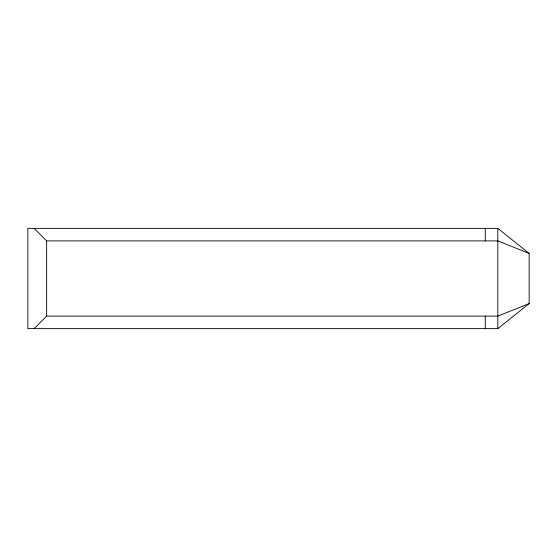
<?xml version="1.0" encoding="UTF-8"?>
<svg xmlns="http://www.w3.org/2000/svg" width="557" height="557" viewBox="0 0 557 557"><rect width="100%" height="100%" fill="white"/><g stroke="black" fill="none" stroke-linecap="round" stroke-linejoin="round"><path stroke-width="0.84" d="M34.116 328.63L46.649 316.098L497.819 316.098L529.15 303.565L529.15 253.435L497.819 228.37L27.85 228.37L27.85 328.63L497.819 328.63L529.15 303.565M34.116 228.37L46.649 240.903L497.819 240.903L529.15 253.435M497.819 228.37L497.819 328.63M485.286 228.37L485.286 240.903M485.286 316.098L485.286 328.63M46.649 240.903L46.649 316.098"/></g></svg>
